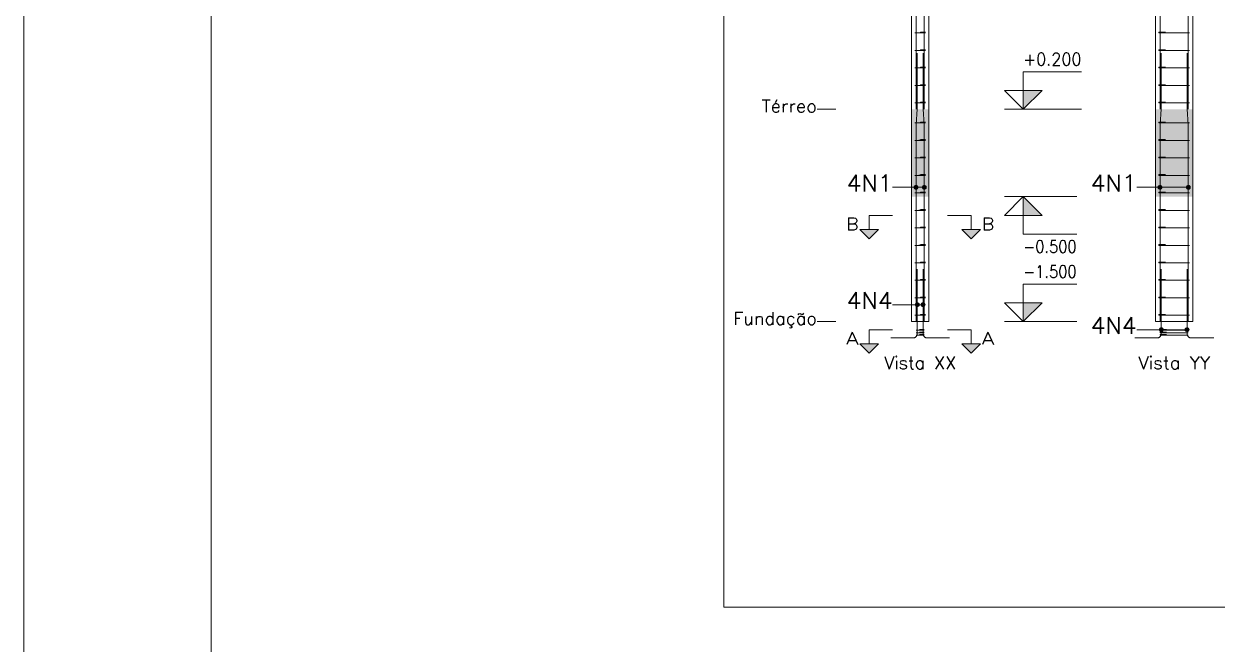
# Model space of a CAD drawing. Header units: millimetres. Extents: x 0 to 84, y 95.3 to 154.7.
# Drawn here: x 0 to 19.1, y 121.19 to 131.12 of the extents above; entities that cross this region are included whole.
import ezdxf
from ezdxf.enums import TextEntityAlignment as Align

# ---------------------------------------------------------------- set-up
doc = ezdxf.new("R2010")
doc.units = ezdxf.units.MM
for name, color, linetype, lineweight in [('ARM_LONGITUDINAL_Ø12_5', 51, 'Continuous', 9), ('ARM_TRANSVERSAL_Ø6_3', 32, 'Continuous', 9), ('CORTE_COTAS_DAS_LAJES', 151, 'Continuous', 0), ('CORTE_COTAS_DAS_PLANTAS', 151, 'Continuous', 0), ('CORTE_LINHAS_DA_TABELA_DE_DETALHE', 7, 'Continuous', 9), ('CORTE_NOMES_DAS_PLANTAS', 106, 'Continuous', 9), ('CORTE_PILAR_DE_CONCRETO', 1, 'Continuous', 9), ('CORTE_PISOS', 8, 'Continuous', 9), ('CORTE_SEGMENTOS_DE_CORTE_DE_SECOES', 12, 'Continuous', 9), ('CORTE_TEXTO_DAS_ELEVACOES_DOS_PILARES', 133, 'Continuous', 9), ('PILCP_ARM_LONG_LINHAS_DAS_ETIQUETAS_DAS_POSICOES_DE_ARMADURA_LONGITUDINAL', 106, 'Continuous', 9), ('PILCP_ARM_LONG_REFERENCIA', 106, 'Continuous', 9), ('QUAD_BORDA', 1, 'Continuous', 20), ('QUAD_LIMITES', 2, 'Continuous', 0)]:
    doc.layers.add(name, color=color, linetype=linetype, lineweight=lineweight)
doc.styles.add('CYPETXT', font='', dxfattribs={"height": 0.2})
doc.styles.get('CYPETXT').set_extended_font_data('romans')

msp = doc.modelspace()

# ---------------------------------------------------------------- hatches: boundary and pattern name
at = {"layer": 'CORTE_COTAS_DAS_LAJES'}
msp.add_hatch(color=256, dxfattribs=at).paths.add_polyline_path([(15.999, 128.352), (16.299, 128.052), (15.999, 128.052)], flags=0)
at = {"layer": 'CORTE_COTAS_DAS_PLANTAS'}
for points in [[(15.999, 129.752), (16.299, 130.052), (15.999, 130.052)], [(15.999, 126.352), (16.299, 126.652), (15.999, 126.652)]]:
    msp.add_hatch(color=256, dxfattribs=at).paths.add_polyline_path(points, flags=0)
at = {"layer": 'CORTE_PISOS', "true_color": 0xdad7d3}
for points in [[(14.208, 128.352), (14.488, 128.352), (14.488, 129.752), (14.208, 129.752)], [(18.115, 128.352), (18.715, 128.352), (18.715, 129.752), (18.115, 129.752)]]:
    msp.add_hatch(color=254, dxfattribs=at).paths.add_polyline_path(points, flags=0)
at = {"layer": 'CORTE_SEGMENTOS_DE_CORTE_DE_SECOES'}
for points in [[(13.383, 127.827), (13.683, 127.827), (13.533, 127.677)], [(13.383, 127.827), (13.683, 127.827), (13.533, 127.677)], [(15.013, 127.827), (15.313, 127.827), (15.163, 127.677)], [(15.013, 127.827), (15.313, 127.827), (15.163, 127.677)], [(13.383, 125.997), (13.683, 125.997), (13.533, 125.847)], [(13.383, 125.997), (13.683, 125.997), (13.533, 125.847)], [(15.013, 125.997), (15.313, 125.997), (15.163, 125.847)], [(15.013, 125.997), (15.313, 125.997), (15.163, 125.847)]]:
    msp.add_hatch(color=256, dxfattribs=at).paths.add_polyline_path(points, flags=0)
at = {"layer": 'PILCP_ARM_LONG_LINHAS_DAS_ETIQUETAS_DAS_POSICOES_DE_ARMADURA_LONGITUDINAL'}
h = msp.add_hatch(color=256, dxfattribs=at)
edge = h.paths.add_edge_path(flags=0)
edge.add_arc((14.283, 128.501), 0.032, 0, 360)
h = msp.add_hatch(color=256, dxfattribs=at)
edge = h.paths.add_edge_path(flags=0)
edge.add_arc((14.413, 128.501), 0.032, 0, 360)
h = msp.add_hatch(color=256, dxfattribs=at)
edge = h.paths.add_edge_path(flags=0)
edge.add_arc((18.19, 128.501), 0.032, 0, 360)
h = msp.add_hatch(color=256, dxfattribs=at)
edge = h.paths.add_edge_path(flags=0)
edge.add_arc((18.64, 128.501), 0.032, 0, 360)
h = msp.add_hatch(color=256, dxfattribs=at)
edge = h.paths.add_edge_path(flags=0)
edge.add_arc((14.301, 126.622), 0.032, 0, 360)
h = msp.add_hatch(color=256, dxfattribs=at)
edge = h.paths.add_edge_path(flags=0)
edge.add_arc((14.395, 126.622), 0.032, 0, 360)
h = msp.add_hatch(color=256, dxfattribs=at)
edge = h.paths.add_edge_path(flags=0)
edge.add_arc((18.208, 126.222), 0.032, 0, 360)
h = msp.add_hatch(color=256, dxfattribs=at)
edge = h.paths.add_edge_path(flags=0)
edge.add_arc((18.622, 126.222), 0.032, 0, 360)

# ---------------------------------------------------------------- linework, layer by layer
at = {"layer": 'ARM_LONGITUDINAL_Ø12_5'}
for points in [[(14.283, 129.752), (14.283, 139.014)], [(14.283, 129.752), (14.283, 139.014)], [(14.413, 129.752), (14.413, 139.014)], [(14.413, 129.752), (14.413, 139.014)], [(18.19, 129.752), (18.19, 139.014)], [(18.19, 129.752), (18.19, 139.014)], [(18.64, 129.752), (18.64, 139.014)], [(18.64, 129.752), (18.64, 139.014)], [(14.283, 126.352), (14.283, 129.502), (14.284, 129.505), (14.301, 129.752), (14.301, 129.755), (14.301, 130.65)], [(14.283, 126.352), (14.283, 129.502), (14.284, 129.505), (14.301, 129.752), (14.301, 129.755), (14.301, 130.65)], [(14.413, 126.352), (14.413, 129.502), (14.413, 129.505), (14.395, 129.752), (14.395, 129.755), (14.395, 130.65)], [(14.413, 126.352), (14.413, 129.502), (14.413, 129.505), (14.395, 129.752), (14.395, 129.755), (14.395, 130.65)], [(18.19, 126.352), (18.19, 129.502), (18.191, 129.505), (18.208, 129.752), (18.208, 129.755), (18.208, 130.65)], [(18.19, 126.352), (18.19, 129.502), (18.191, 129.505), (18.208, 129.752), (18.208, 129.755), (18.208, 130.65)], [(18.64, 126.352), (18.64, 129.502), (18.64, 129.505), (18.622, 129.752), (18.622, 129.755), (18.622, 130.65)], [(18.64, 126.352), (18.64, 129.502), (18.64, 129.505), (18.622, 129.752), (18.622, 129.755), (18.622, 130.65)], [(13.877, 126.092), (14.248, 126.092), (14.253, 126.092), (14.257, 126.093), (14.262, 126.094), (14.266, 126.096), (14.27, 126.099), (14.275, 126.102), (14.278, 126.105), (14.282, 126.109), (14.286, 126.114), (14.289, 126.118), (14.291, 126.124), (14.294, 126.129), (14.296, 126.135), (14.298, 126.141), (14.299, 126.147), (14.3, 126.154), (14.301, 126.16), (14.301, 126.167), (14.301, 127.192)], [(13.877, 126.092), (14.248, 126.092), (14.253, 126.092), (14.257, 126.093), (14.262, 126.094), (14.266, 126.096), (14.27, 126.099), (14.275, 126.102), (14.278, 126.105), (14.282, 126.109), (14.286, 126.114), (14.289, 126.118), (14.291, 126.124), (14.294, 126.129), (14.296, 126.135), (14.298, 126.141), (14.299, 126.147), (14.3, 126.154), (14.301, 126.16), (14.301, 126.167), (14.301, 127.192)], [(14.82, 126.092), (14.448, 126.092), (14.444, 126.092), (14.439, 126.093), (14.435, 126.094), (14.43, 126.096), (14.426, 126.099), (14.422, 126.102), (14.418, 126.105), (14.414, 126.109), (14.411, 126.114), (14.408, 126.118), (14.405, 126.124), (14.402, 126.129), (14.4, 126.135), (14.398, 126.141), (14.397, 126.147), (14.396, 126.154), (14.395, 126.16), (14.395, 126.167), (14.395, 127.192)], [(14.82, 126.092), (14.448, 126.092), (14.444, 126.092), (14.439, 126.093), (14.435, 126.094), (14.43, 126.096), (14.426, 126.099), (14.422, 126.102), (14.418, 126.105), (14.414, 126.109), (14.411, 126.114), (14.408, 126.118), (14.405, 126.124), (14.402, 126.129), (14.4, 126.135), (14.398, 126.141), (14.397, 126.147), (14.396, 126.154), (14.395, 126.16), (14.395, 126.167), (14.395, 127.192)], [(17.784, 126.092), (18.155, 126.092), (18.16, 126.092), (18.164, 126.093), (18.169, 126.094), (18.173, 126.096), (18.177, 126.099), (18.182, 126.102), (18.185, 126.105), (18.189, 126.109), (18.193, 126.114), (18.196, 126.118), (18.198, 126.124), (18.201, 126.129), (18.203, 126.135), (18.205, 126.141), (18.206, 126.147), (18.207, 126.154), (18.208, 126.16), (18.208, 126.167), (18.208, 127.192)], [(17.784, 126.092), (18.155, 126.092), (18.16, 126.092), (18.164, 126.093), (18.169, 126.094), (18.173, 126.096), (18.177, 126.099), (18.182, 126.102), (18.185, 126.105), (18.189, 126.109), (18.193, 126.114), (18.196, 126.118), (18.198, 126.124), (18.201, 126.129), (18.203, 126.135), (18.205, 126.141), (18.206, 126.147), (18.207, 126.154), (18.208, 126.16), (18.208, 126.167), (18.208, 127.192)], [(19.047, 126.092), (18.675, 126.092), (18.671, 126.092), (18.666, 126.093), (18.662, 126.094), (18.657, 126.096), (18.653, 126.099), (18.649, 126.102), (18.645, 126.105), (18.641, 126.109), (18.638, 126.114), (18.635, 126.118), (18.632, 126.124), (18.629, 126.129), (18.627, 126.135), (18.625, 126.141), (18.624, 126.147), (18.623, 126.154), (18.622, 126.16), (18.622, 126.167), (18.622, 127.192)], [(19.047, 126.092), (18.675, 126.092), (18.671, 126.092), (18.666, 126.093), (18.662, 126.094), (18.657, 126.096), (18.653, 126.099), (18.649, 126.102), (18.645, 126.105), (18.641, 126.109), (18.638, 126.114), (18.635, 126.118), (18.632, 126.124), (18.629, 126.129), (18.627, 126.135), (18.625, 126.141), (18.624, 126.147), (18.623, 126.154), (18.622, 126.16), (18.622, 126.167), (18.622, 127.192)]]:
    msp.add_lwpolyline(points, dxfattribs=at)
at = {"layer": 'ARM_TRANSVERSAL_Ø6_3'}
for points in [[(14.329, 130.972), (14.4, 130.972), (14.404, 130.972), (14.408, 130.972), (14.413, 130.972), (14.417, 130.972), (14.421, 130.972), (14.425, 130.972), (14.428, 130.972), (14.43, 130.972), (14.431, 130.972), (14.432, 130.972), (14.43, 130.972), (14.426, 130.972), (14.42, 130.972), (14.413, 130.972), (14.283, 130.972), (14.276, 130.972), (14.27, 130.972), (14.266, 130.972), (14.264, 130.972), (14.266, 130.972), (14.27, 130.972), (14.276, 130.972), (14.283, 130.972), (14.413, 130.984), (14.417, 130.984), (14.42, 130.984), (14.424, 130.984), (14.426, 130.984), (14.429, 130.984), (14.43, 130.984), (14.431, 130.984), (14.432, 130.984), (14.431, 130.984), (14.43, 130.984), (14.429, 130.984), (14.426, 130.984), (14.356, 130.984)], [(18.248, 130.972), (18.177, 130.972), (18.174, 130.972), (18.172, 130.972), (18.171, 130.972), (18.172, 130.972), (18.173, 130.972), (18.176, 130.972), (18.179, 130.972), (18.182, 130.972), (18.186, 130.972), (18.19, 130.972), (18.64, 130.972), (18.647, 130.972), (18.653, 130.972), (18.657, 130.972), (18.659, 130.972), (18.657, 130.972), (18.653, 130.972), (18.647, 130.972), (18.64, 130.972), (18.19, 130.972), (18.183, 130.972), (18.177, 130.972), (18.173, 130.972), (18.171, 130.972), (18.171, 130.984), (18.172, 130.984), (18.173, 130.984), (18.175, 130.984), (18.177, 130.984), (18.18, 130.984), (18.183, 130.984), (18.187, 130.984), (18.19, 130.984), (18.194, 130.984), (18.197, 130.984), (18.201, 130.984), (18.204, 130.984), (18.274, 130.984)], [(14.329, 130.692), (14.4, 130.692), (14.404, 130.692), (14.408, 130.692), (14.413, 130.692), (14.417, 130.692), (14.421, 130.692), (14.425, 130.692), (14.428, 130.692), (14.43, 130.692), (14.431, 130.692), (14.432, 130.692), (14.43, 130.692), (14.426, 130.692), (14.42, 130.692), (14.413, 130.692), (14.283, 130.692), (14.276, 130.692), (14.27, 130.692), (14.266, 130.692), (14.264, 130.692), (14.266, 130.692), (14.27, 130.692), (14.276, 130.692), (14.283, 130.692), (14.413, 130.704), (14.417, 130.704), (14.42, 130.704), (14.424, 130.704), (14.426, 130.704), (14.429, 130.704), (14.43, 130.704), (14.431, 130.704), (14.432, 130.704), (14.431, 130.704), (14.43, 130.704), (14.429, 130.704), (14.426, 130.704), (14.356, 130.704)], [(18.248, 130.692), (18.177, 130.692), (18.174, 130.692), (18.172, 130.692), (18.171, 130.692), (18.172, 130.692), (18.173, 130.692), (18.176, 130.692), (18.179, 130.692), (18.182, 130.692), (18.186, 130.692), (18.19, 130.692), (18.64, 130.692), (18.647, 130.692), (18.653, 130.692), (18.657, 130.692), (18.659, 130.692), (18.657, 130.692), (18.653, 130.692), (18.647, 130.692), (18.64, 130.692), (18.19, 130.692), (18.183, 130.692), (18.177, 130.692), (18.173, 130.692), (18.171, 130.692), (18.171, 130.704), (18.172, 130.704), (18.173, 130.704), (18.175, 130.704), (18.177, 130.704), (18.18, 130.704), (18.183, 130.704), (18.187, 130.704), (18.19, 130.704), (18.194, 130.704), (18.197, 130.704), (18.201, 130.704), (18.204, 130.704), (18.274, 130.704)], [(14.329, 130.412), (14.4, 130.412), (14.404, 130.412), (14.408, 130.412), (14.413, 130.412), (14.417, 130.412), (14.421, 130.412), (14.425, 130.412), (14.428, 130.412), (14.43, 130.412), (14.431, 130.412), (14.432, 130.412), (14.43, 130.412), (14.426, 130.412), (14.42, 130.412), (14.413, 130.412), (14.283, 130.412), (14.276, 130.412), (14.27, 130.412), (14.266, 130.412), (14.264, 130.412), (14.266, 130.412), (14.27, 130.412), (14.276, 130.412), (14.283, 130.412), (14.413, 130.424), (14.417, 130.424), (14.42, 130.424), (14.424, 130.424), (14.426, 130.424), (14.429, 130.424), (14.43, 130.424), (14.431, 130.424), (14.432, 130.424), (14.431, 130.424), (14.43, 130.424), (14.429, 130.424), (14.426, 130.424), (14.356, 130.424)], [(18.248, 130.412), (18.177, 130.412), (18.174, 130.412), (18.172, 130.412), (18.171, 130.412), (18.172, 130.412), (18.173, 130.412), (18.176, 130.412), (18.179, 130.412), (18.182, 130.412), (18.186, 130.412), (18.19, 130.412), (18.64, 130.412), (18.647, 130.412), (18.653, 130.412), (18.657, 130.412), (18.659, 130.412), (18.657, 130.412), (18.653, 130.412), (18.647, 130.412), (18.64, 130.412), (18.19, 130.412), (18.183, 130.412), (18.177, 130.412), (18.173, 130.412), (18.171, 130.412), (18.171, 130.424), (18.172, 130.424), (18.173, 130.424), (18.175, 130.424), (18.177, 130.424), (18.18, 130.424), (18.183, 130.424), (18.187, 130.424), (18.19, 130.424), (18.194, 130.424), (18.197, 130.424), (18.201, 130.424), (18.204, 130.424), (18.274, 130.424)], [(14.329, 130.132), (14.4, 130.132), (14.404, 130.132), (14.408, 130.132), (14.413, 130.132), (14.417, 130.132), (14.421, 130.132), (14.425, 130.132), (14.428, 130.132), (14.43, 130.132), (14.431, 130.132), (14.432, 130.132), (14.43, 130.132), (14.426, 130.132), (14.42, 130.132), (14.413, 130.132), (14.283, 130.132), (14.276, 130.132), (14.27, 130.132), (14.266, 130.132), (14.264, 130.132), (14.266, 130.132), (14.27, 130.132), (14.276, 130.132), (14.283, 130.132), (14.413, 130.144), (14.417, 130.144), (14.42, 130.144), (14.424, 130.144), (14.426, 130.144), (14.429, 130.144), (14.43, 130.144), (14.431, 130.144), (14.432, 130.144), (14.431, 130.144), (14.43, 130.144), (14.429, 130.144), (14.426, 130.144), (14.356, 130.144)], [(18.248, 130.132), (18.177, 130.132), (18.174, 130.132), (18.172, 130.132), (18.171, 130.132), (18.172, 130.132), (18.173, 130.132), (18.176, 130.132), (18.179, 130.132), (18.182, 130.132), (18.186, 130.132), (18.19, 130.132), (18.64, 130.132), (18.647, 130.132), (18.653, 130.132), (18.657, 130.132), (18.659, 130.132), (18.657, 130.132), (18.653, 130.132), (18.647, 130.132), (18.64, 130.132), (18.19, 130.132), (18.183, 130.132), (18.177, 130.132), (18.173, 130.132), (18.171, 130.132), (18.171, 130.144), (18.172, 130.144), (18.173, 130.144), (18.175, 130.144), (18.177, 130.144), (18.18, 130.144), (18.183, 130.144), (18.187, 130.144), (18.19, 130.144), (18.194, 130.144), (18.197, 130.144), (18.201, 130.144), (18.204, 130.144), (18.274, 130.144)], [(14.329, 129.852), (14.4, 129.852), (14.404, 129.852), (14.408, 129.852), (14.413, 129.852), (14.417, 129.852), (14.421, 129.852), (14.425, 129.852), (14.428, 129.852), (14.43, 129.852), (14.431, 129.852), (14.432, 129.852), (14.43, 129.852), (14.426, 129.852), (14.42, 129.852), (14.413, 129.852), (14.283, 129.852), (14.276, 129.852), (14.27, 129.852), (14.266, 129.852), (14.264, 129.852), (14.266, 129.852), (14.27, 129.852), (14.276, 129.852), (14.283, 129.852), (14.413, 129.864), (14.417, 129.864), (14.42, 129.864), (14.424, 129.864), (14.426, 129.864), (14.429, 129.864), (14.43, 129.864), (14.431, 129.864), (14.432, 129.864), (14.431, 129.864), (14.43, 129.864), (14.429, 129.864), (14.426, 129.864), (14.356, 129.864)], [(18.248, 129.852), (18.177, 129.852), (18.174, 129.852), (18.172, 129.852), (18.171, 129.852), (18.172, 129.852), (18.173, 129.852), (18.176, 129.852), (18.179, 129.852), (18.182, 129.852), (18.186, 129.852), (18.19, 129.852), (18.64, 129.852), (18.647, 129.852), (18.653, 129.852), (18.657, 129.852), (18.659, 129.852), (18.657, 129.852), (18.653, 129.852), (18.647, 129.852), (18.64, 129.852), (18.19, 129.852), (18.183, 129.852), (18.177, 129.852), (18.173, 129.852), (18.171, 129.852), (18.171, 129.864), (18.172, 129.864), (18.173, 129.864), (18.175, 129.864), (18.177, 129.864), (18.18, 129.864), (18.183, 129.864), (18.187, 129.864), (18.19, 129.864), (18.194, 129.864), (18.197, 129.864), (18.201, 129.864), (18.204, 129.864), (18.274, 129.864)], [(14.329, 129.532), (14.4, 129.532), (14.404, 129.532), (14.408, 129.532), (14.413, 129.532), (14.417, 129.532), (14.421, 129.532), (14.425, 129.532), (14.428, 129.532), (14.43, 129.532), (14.431, 129.532), (14.432, 129.532), (14.43, 129.532), (14.426, 129.532), (14.42, 129.532), (14.413, 129.532), (14.283, 129.532), (14.276, 129.532), (14.27, 129.532), (14.266, 129.532), (14.264, 129.532), (14.266, 129.532), (14.27, 129.532), (14.276, 129.532), (14.283, 129.532), (14.413, 129.544), (14.417, 129.544), (14.42, 129.544), (14.424, 129.544), (14.426, 129.544), (14.429, 129.544), (14.43, 129.544), (14.431, 129.544), (14.432, 129.544), (14.431, 129.544), (14.43, 129.544), (14.429, 129.544), (14.426, 129.544), (14.356, 129.544)], [(18.248, 129.532), (18.177, 129.532), (18.174, 129.532), (18.172, 129.532), (18.171, 129.532), (18.172, 129.532), (18.173, 129.532), (18.176, 129.532), (18.179, 129.532), (18.182, 129.532), (18.186, 129.532), (18.19, 129.532), (18.64, 129.532), (18.647, 129.532), (18.653, 129.532), (18.657, 129.532), (18.659, 129.532), (18.657, 129.532), (18.653, 129.532), (18.647, 129.532), (18.64, 129.532), (18.19, 129.532), (18.183, 129.532), (18.177, 129.532), (18.173, 129.532), (18.171, 129.532), (18.171, 129.544), (18.172, 129.544), (18.173, 129.544), (18.175, 129.544), (18.177, 129.544), (18.18, 129.544), (18.183, 129.544), (18.187, 129.544), (18.19, 129.544), (18.194, 129.544), (18.197, 129.544), (18.201, 129.544), (18.204, 129.544), (18.274, 129.544)], [(14.329, 129.252), (14.4, 129.252), (14.404, 129.252), (14.408, 129.252), (14.413, 129.252), (14.417, 129.252), (14.421, 129.252), (14.425, 129.252), (14.428, 129.252), (14.43, 129.252), (14.431, 129.252), (14.432, 129.252), (14.43, 129.252), (14.426, 129.252), (14.42, 129.252), (14.413, 129.252), (14.283, 129.252), (14.276, 129.252), (14.27, 129.252), (14.266, 129.252), (14.264, 129.252), (14.266, 129.252), (14.27, 129.252), (14.276, 129.252), (14.283, 129.252), (14.413, 129.264), (14.417, 129.264), (14.42, 129.264), (14.424, 129.264), (14.426, 129.264), (14.429, 129.264), (14.43, 129.264), (14.431, 129.264), (14.432, 129.264), (14.431, 129.264), (14.43, 129.264), (14.429, 129.264), (14.426, 129.264), (14.356, 129.264)], [(18.248, 129.252), (18.177, 129.252), (18.174, 129.252), (18.172, 129.252), (18.171, 129.252), (18.172, 129.252), (18.173, 129.252), (18.176, 129.252), (18.179, 129.252), (18.182, 129.252), (18.186, 129.252), (18.19, 129.252), (18.64, 129.252), (18.647, 129.252), (18.653, 129.252), (18.657, 129.252), (18.659, 129.252), (18.657, 129.252), (18.653, 129.252), (18.647, 129.252), (18.64, 129.252), (18.19, 129.252), (18.183, 129.252), (18.177, 129.252), (18.173, 129.252), (18.171, 129.252), (18.171, 129.264), (18.172, 129.264), (18.173, 129.264), (18.175, 129.264), (18.177, 129.264), (18.18, 129.264), (18.183, 129.264), (18.187, 129.264), (18.19, 129.264), (18.194, 129.264), (18.197, 129.264), (18.201, 129.264), (18.204, 129.264), (18.274, 129.264)], [(14.329, 128.972), (14.4, 128.972), (14.404, 128.972), (14.408, 128.972), (14.413, 128.972), (14.417, 128.972), (14.421, 128.972), (14.425, 128.972), (14.428, 128.972), (14.43, 128.972), (14.431, 128.972), (14.432, 128.972), (14.43, 128.972), (14.426, 128.972), (14.42, 128.972), (14.413, 128.972), (14.283, 128.972), (14.276, 128.972), (14.27, 128.972), (14.266, 128.972), (14.264, 128.972), (14.266, 128.972), (14.27, 128.972), (14.276, 128.972), (14.283, 128.972), (14.413, 128.984), (14.417, 128.984), (14.42, 128.984), (14.424, 128.984), (14.426, 128.984), (14.429, 128.984), (14.43, 128.984), (14.431, 128.984), (14.432, 128.984), (14.431, 128.984), (14.43, 128.984), (14.429, 128.984), (14.426, 128.984), (14.356, 128.984)], [(18.248, 128.972), (18.177, 128.972), (18.174, 128.972), (18.172, 128.972), (18.171, 128.972), (18.172, 128.972), (18.173, 128.972), (18.176, 128.972), (18.179, 128.972), (18.182, 128.972), (18.186, 128.972), (18.19, 128.972), (18.64, 128.972), (18.647, 128.972), (18.653, 128.972), (18.657, 128.972), (18.659, 128.972), (18.657, 128.972), (18.653, 128.972), (18.647, 128.972), (18.64, 128.972), (18.19, 128.972), (18.183, 128.972), (18.177, 128.972), (18.173, 128.972), (18.171, 128.972), (18.171, 128.984), (18.172, 128.984), (18.173, 128.984), (18.175, 128.984), (18.177, 128.984), (18.18, 128.984), (18.183, 128.984), (18.187, 128.984), (18.19, 128.984), (18.194, 128.984), (18.197, 128.984), (18.201, 128.984), (18.204, 128.984), (18.274, 128.984)], [(14.329, 128.692), (14.4, 128.692), (14.404, 128.692), (14.408, 128.692), (14.413, 128.692), (14.417, 128.692), (14.421, 128.692), (14.425, 128.692), (14.428, 128.692), (14.43, 128.692), (14.431, 128.692), (14.432, 128.692), (14.43, 128.692), (14.426, 128.692), (14.42, 128.692), (14.413, 128.692), (14.283, 128.692), (14.276, 128.692), (14.27, 128.692), (14.266, 128.692), (14.264, 128.692), (14.266, 128.692), (14.27, 128.692), (14.276, 128.692), (14.283, 128.692), (14.413, 128.704), (14.417, 128.704), (14.42, 128.704), (14.424, 128.704), (14.426, 128.704), (14.429, 128.704), (14.43, 128.704), (14.431, 128.704), (14.432, 128.704), (14.431, 128.704), (14.43, 128.704), (14.429, 128.704), (14.426, 128.704), (14.356, 128.704)], [(18.248, 128.692), (18.177, 128.692), (18.174, 128.692), (18.172, 128.692), (18.171, 128.692), (18.172, 128.692), (18.173, 128.692), (18.176, 128.692), (18.179, 128.692), (18.182, 128.692), (18.186, 128.692), (18.19, 128.692), (18.64, 128.692), (18.647, 128.692), (18.653, 128.692), (18.657, 128.692), (18.659, 128.692), (18.657, 128.692), (18.653, 128.692), (18.647, 128.692), (18.64, 128.692), (18.19, 128.692), (18.183, 128.692), (18.177, 128.692), (18.173, 128.692), (18.171, 128.692), (18.171, 128.704), (18.172, 128.704), (18.173, 128.704), (18.175, 128.704), (18.177, 128.704), (18.18, 128.704), (18.183, 128.704), (18.187, 128.704), (18.19, 128.704), (18.194, 128.704), (18.197, 128.704), (18.201, 128.704), (18.204, 128.704), (18.274, 128.704)], [(14.329, 128.412), (14.4, 128.412), (14.404, 128.412), (14.408, 128.412), (14.413, 128.412), (14.417, 128.412), (14.421, 128.412), (14.425, 128.412), (14.428, 128.412), (14.43, 128.412), (14.431, 128.412), (14.432, 128.412), (14.43, 128.412), (14.426, 128.412), (14.42, 128.412), (14.413, 128.412), (14.283, 128.412), (14.276, 128.412), (14.27, 128.412), (14.266, 128.412), (14.264, 128.412), (14.266, 128.412), (14.27, 128.412), (14.276, 128.412), (14.283, 128.412), (14.413, 128.424), (14.417, 128.424), (14.42, 128.424), (14.424, 128.424), (14.426, 128.424), (14.429, 128.424), (14.43, 128.424), (14.431, 128.424), (14.432, 128.424), (14.431, 128.424), (14.43, 128.424), (14.429, 128.424), (14.426, 128.424), (14.356, 128.424)], [(18.248, 128.412), (18.177, 128.412), (18.174, 128.412), (18.172, 128.412), (18.171, 128.412), (18.172, 128.412), (18.173, 128.412), (18.176, 128.412), (18.179, 128.412), (18.182, 128.412), (18.186, 128.412), (18.19, 128.412), (18.64, 128.412), (18.647, 128.412), (18.653, 128.412), (18.657, 128.412), (18.659, 128.412), (18.657, 128.412), (18.653, 128.412), (18.647, 128.412), (18.64, 128.412), (18.19, 128.412), (18.183, 128.412), (18.177, 128.412), (18.173, 128.412), (18.171, 128.412), (18.171, 128.424), (18.172, 128.424), (18.173, 128.424), (18.175, 128.424), (18.177, 128.424), (18.18, 128.424), (18.183, 128.424), (18.187, 128.424), (18.19, 128.424), (18.194, 128.424), (18.197, 128.424), (18.201, 128.424), (18.204, 128.424), (18.274, 128.424)], [(14.329, 128.132), (14.4, 128.132), (14.404, 128.132), (14.408, 128.132), (14.413, 128.132), (14.417, 128.132), (14.421, 128.132), (14.425, 128.132), (14.428, 128.132), (14.43, 128.132), (14.431, 128.132), (14.432, 128.132), (14.43, 128.132), (14.426, 128.132), (14.42, 128.132), (14.413, 128.132), (14.283, 128.132), (14.276, 128.132), (14.27, 128.132), (14.266, 128.132), (14.264, 128.132), (14.266, 128.132), (14.27, 128.132), (14.276, 128.132), (14.283, 128.132), (14.413, 128.144), (14.417, 128.144), (14.42, 128.144), (14.424, 128.144), (14.426, 128.144), (14.429, 128.144), (14.43, 128.144), (14.431, 128.144), (14.432, 128.144), (14.431, 128.144), (14.43, 128.144), (14.429, 128.144), (14.426, 128.144), (14.356, 128.144)], [(18.248, 128.132), (18.177, 128.132), (18.174, 128.132), (18.172, 128.132), (18.171, 128.132), (18.172, 128.132), (18.173, 128.132), (18.176, 128.132), (18.179, 128.132), (18.182, 128.132), (18.186, 128.132), (18.19, 128.132), (18.64, 128.132), (18.647, 128.132), (18.653, 128.132), (18.657, 128.132), (18.659, 128.132), (18.657, 128.132), (18.653, 128.132), (18.647, 128.132), (18.64, 128.132), (18.19, 128.132), (18.183, 128.132), (18.177, 128.132), (18.173, 128.132), (18.171, 128.132), (18.171, 128.144), (18.172, 128.144), (18.173, 128.144), (18.175, 128.144), (18.177, 128.144), (18.18, 128.144), (18.183, 128.144), (18.187, 128.144), (18.19, 128.144), (18.194, 128.144), (18.197, 128.144), (18.201, 128.144), (18.204, 128.144), (18.274, 128.144)], [(14.329, 127.852), (14.4, 127.852), (14.404, 127.852), (14.408, 127.852), (14.413, 127.852), (14.417, 127.852), (14.421, 127.852), (14.425, 127.852), (14.428, 127.852), (14.43, 127.852), (14.431, 127.852), (14.432, 127.852), (14.43, 127.852), (14.426, 127.852), (14.42, 127.852), (14.413, 127.852), (14.283, 127.852), (14.276, 127.852), (14.27, 127.852), (14.266, 127.852), (14.264, 127.852), (14.266, 127.852), (14.27, 127.852), (14.276, 127.852), (14.283, 127.852), (14.413, 127.864), (14.417, 127.864), (14.42, 127.864), (14.424, 127.864), (14.426, 127.864), (14.429, 127.864), (14.43, 127.864), (14.431, 127.864), (14.432, 127.864), (14.431, 127.864), (14.43, 127.864), (14.429, 127.864), (14.426, 127.864), (14.356, 127.864)], [(18.248, 127.852), (18.177, 127.852), (18.174, 127.852), (18.172, 127.852), (18.171, 127.852), (18.172, 127.852), (18.173, 127.852), (18.176, 127.852), (18.179, 127.852), (18.182, 127.852), (18.186, 127.852), (18.19, 127.852), (18.64, 127.852), (18.647, 127.852), (18.653, 127.852), (18.657, 127.852), (18.659, 127.852), (18.657, 127.852), (18.653, 127.852), (18.647, 127.852), (18.64, 127.852), (18.19, 127.852), (18.183, 127.852), (18.177, 127.852), (18.173, 127.852), (18.171, 127.852), (18.171, 127.864), (18.172, 127.864), (18.173, 127.864), (18.175, 127.864), (18.177, 127.864), (18.18, 127.864), (18.183, 127.864), (18.187, 127.864), (18.19, 127.864), (18.194, 127.864), (18.197, 127.864), (18.201, 127.864), (18.204, 127.864), (18.274, 127.864)], [(14.329, 127.572), (14.4, 127.572), (14.404, 127.572), (14.408, 127.572), (14.413, 127.572), (14.417, 127.572), (14.421, 127.572), (14.425, 127.572), (14.428, 127.572), (14.43, 127.572), (14.431, 127.572), (14.432, 127.572), (14.43, 127.572), (14.426, 127.572), (14.42, 127.572), (14.413, 127.572), (14.283, 127.572), (14.276, 127.572), (14.27, 127.572), (14.266, 127.572), (14.264, 127.572), (14.266, 127.572), (14.27, 127.572), (14.276, 127.572), (14.283, 127.572), (14.413, 127.584), (14.417, 127.584), (14.42, 127.584), (14.424, 127.584), (14.426, 127.584), (14.429, 127.584), (14.43, 127.584), (14.431, 127.584), (14.432, 127.584), (14.431, 127.584), (14.43, 127.584), (14.429, 127.584), (14.426, 127.584), (14.356, 127.584)], [(18.248, 127.572), (18.177, 127.572), (18.174, 127.572), (18.172, 127.572), (18.171, 127.572), (18.172, 127.572), (18.173, 127.572), (18.176, 127.572), (18.179, 127.572), (18.182, 127.572), (18.186, 127.572), (18.19, 127.572), (18.64, 127.572), (18.647, 127.572), (18.653, 127.572), (18.657, 127.572), (18.659, 127.572), (18.657, 127.572), (18.653, 127.572), (18.647, 127.572), (18.64, 127.572), (18.19, 127.572), (18.183, 127.572), (18.177, 127.572), (18.173, 127.572), (18.171, 127.572), (18.171, 127.584), (18.172, 127.584), (18.173, 127.584), (18.175, 127.584), (18.177, 127.584), (18.18, 127.584), (18.183, 127.584), (18.187, 127.584), (18.19, 127.584), (18.194, 127.584), (18.197, 127.584), (18.201, 127.584), (18.204, 127.584), (18.274, 127.584)], [(14.329, 127.292), (14.4, 127.292), (14.404, 127.292), (14.408, 127.292), (14.413, 127.292), (14.417, 127.292), (14.421, 127.292), (14.425, 127.292), (14.428, 127.292), (14.43, 127.292), (14.431, 127.292), (14.432, 127.292), (14.43, 127.292), (14.426, 127.292), (14.42, 127.292), (14.413, 127.292), (14.283, 127.292), (14.276, 127.292), (14.27, 127.292), (14.266, 127.292), (14.264, 127.292), (14.266, 127.292), (14.27, 127.292), (14.276, 127.292), (14.283, 127.292), (14.413, 127.304), (14.417, 127.304), (14.42, 127.304), (14.424, 127.304), (14.426, 127.304), (14.429, 127.304), (14.43, 127.304), (14.431, 127.304), (14.432, 127.304), (14.431, 127.304), (14.43, 127.304), (14.429, 127.304), (14.426, 127.304), (14.356, 127.304)], [(18.248, 127.292), (18.177, 127.292), (18.174, 127.292), (18.172, 127.292), (18.171, 127.292), (18.172, 127.292), (18.173, 127.292), (18.176, 127.292), (18.179, 127.292), (18.182, 127.292), (18.186, 127.292), (18.19, 127.292), (18.64, 127.292), (18.647, 127.292), (18.653, 127.292), (18.657, 127.292), (18.659, 127.292), (18.657, 127.292), (18.653, 127.292), (18.647, 127.292), (18.64, 127.292), (18.19, 127.292), (18.183, 127.292), (18.177, 127.292), (18.173, 127.292), (18.171, 127.292), (18.171, 127.304), (18.172, 127.304), (18.173, 127.304), (18.175, 127.304), (18.177, 127.304), (18.18, 127.304), (18.183, 127.304), (18.187, 127.304), (18.19, 127.304), (18.194, 127.304), (18.197, 127.304), (18.201, 127.304), (18.204, 127.304), (18.274, 127.304)], [(14.329, 127.012), (14.4, 127.012), (14.404, 127.012), (14.408, 127.012), (14.413, 127.012), (14.417, 127.012), (14.421, 127.012), (14.425, 127.012), (14.428, 127.012), (14.43, 127.012), (14.431, 127.012), (14.432, 127.012), (14.43, 127.012), (14.426, 127.012), (14.42, 127.012), (14.413, 127.012), (14.283, 127.012), (14.276, 127.012), (14.27, 127.012), (14.266, 127.012), (14.264, 127.012), (14.266, 127.012), (14.27, 127.012), (14.276, 127.012), (14.283, 127.012), (14.413, 127.024), (14.417, 127.024), (14.42, 127.024), (14.424, 127.024), (14.426, 127.024), (14.429, 127.024), (14.43, 127.024), (14.431, 127.024), (14.432, 127.024), (14.431, 127.024), (14.43, 127.024), (14.429, 127.024), (14.426, 127.024), (14.356, 127.024)], [(18.248, 127.012), (18.177, 127.012), (18.174, 127.012), (18.172, 127.012), (18.171, 127.012), (18.172, 127.012), (18.173, 127.012), (18.176, 127.012), (18.179, 127.012), (18.182, 127.012), (18.186, 127.012), (18.19, 127.012), (18.64, 127.012), (18.647, 127.012), (18.653, 127.012), (18.657, 127.012), (18.659, 127.012), (18.657, 127.012), (18.653, 127.012), (18.647, 127.012), (18.64, 127.012), (18.19, 127.012), (18.183, 127.012), (18.177, 127.012), (18.173, 127.012), (18.171, 127.012), (18.171, 127.024), (18.172, 127.024), (18.173, 127.024), (18.175, 127.024), (18.177, 127.024), (18.18, 127.024), (18.183, 127.024), (18.187, 127.024), (18.19, 127.024), (18.194, 127.024), (18.197, 127.024), (18.201, 127.024), (18.204, 127.024), (18.274, 127.024)], [(14.329, 126.732), (14.4, 126.732), (14.404, 126.732), (14.408, 126.732), (14.413, 126.732), (14.417, 126.732), (14.421, 126.732), (14.425, 126.732), (14.428, 126.732), (14.43, 126.732), (14.431, 126.732), (14.432, 126.732), (14.43, 126.732), (14.426, 126.732), (14.42, 126.732), (14.413, 126.732), (14.283, 126.732), (14.276, 126.732), (14.27, 126.732), (14.266, 126.732), (14.264, 126.732), (14.266, 126.732), (14.27, 126.732), (14.276, 126.732), (14.283, 126.732), (14.413, 126.744), (14.417, 126.744), (14.42, 126.744), (14.424, 126.744), (14.426, 126.744), (14.429, 126.744), (14.43, 126.744), (14.431, 126.744), (14.432, 126.744), (14.431, 126.744), (14.43, 126.744), (14.429, 126.744), (14.426, 126.744), (14.356, 126.744)], [(18.248, 126.732), (18.177, 126.732), (18.174, 126.732), (18.172, 126.732), (18.171, 126.732), (18.172, 126.732), (18.173, 126.732), (18.176, 126.732), (18.179, 126.732), (18.182, 126.732), (18.186, 126.732), (18.19, 126.732), (18.64, 126.732), (18.647, 126.732), (18.653, 126.732), (18.657, 126.732), (18.659, 126.732), (18.657, 126.732), (18.653, 126.732), (18.647, 126.732), (18.64, 126.732), (18.19, 126.732), (18.183, 126.732), (18.177, 126.732), (18.173, 126.732), (18.171, 126.732), (18.171, 126.744), (18.172, 126.744), (18.173, 126.744), (18.175, 126.744), (18.177, 126.744), (18.18, 126.744), (18.183, 126.744), (18.187, 126.744), (18.19, 126.744), (18.194, 126.744), (18.197, 126.744), (18.201, 126.744), (18.204, 126.744), (18.274, 126.744)], [(14.329, 126.452), (14.4, 126.452), (14.404, 126.452), (14.408, 126.452), (14.413, 126.452), (14.417, 126.452), (14.421, 126.452), (14.425, 126.452), (14.428, 126.452), (14.43, 126.452), (14.431, 126.452), (14.432, 126.452), (14.43, 126.452), (14.426, 126.452), (14.42, 126.452), (14.413, 126.452), (14.283, 126.452), (14.276, 126.452), (14.27, 126.452), (14.266, 126.452), (14.264, 126.452), (14.266, 126.452), (14.27, 126.452), (14.276, 126.452), (14.283, 126.452), (14.413, 126.464), (14.417, 126.464), (14.42, 126.464), (14.424, 126.464), (14.426, 126.464), (14.429, 126.464), (14.43, 126.464), (14.431, 126.464), (14.432, 126.464), (14.431, 126.464), (14.43, 126.464), (14.429, 126.464), (14.426, 126.464), (14.356, 126.464)], [(18.248, 126.452), (18.177, 126.452), (18.174, 126.452), (18.172, 126.452), (18.171, 126.452), (18.172, 126.452), (18.173, 126.452), (18.176, 126.452), (18.179, 126.452), (18.182, 126.452), (18.186, 126.452), (18.19, 126.452), (18.64, 126.452), (18.647, 126.452), (18.653, 126.452), (18.657, 126.452), (18.659, 126.452), (18.657, 126.452), (18.653, 126.452), (18.647, 126.452), (18.64, 126.452), (18.19, 126.452), (18.183, 126.452), (18.177, 126.452), (18.173, 126.452), (18.171, 126.452), (18.171, 126.464), (18.172, 126.464), (18.173, 126.464), (18.175, 126.464), (18.177, 126.464), (18.18, 126.464), (18.183, 126.464), (18.187, 126.464), (18.19, 126.464), (18.194, 126.464), (18.197, 126.464), (18.201, 126.464), (18.204, 126.464), (18.274, 126.464)], [(14.311, 126.212), (14.382, 126.212), (14.386, 126.212), (14.39, 126.212), (14.395, 126.212), (14.399, 126.212), (14.403, 126.212), (14.407, 126.212), (14.41, 126.212), (14.412, 126.212), (14.414, 126.212), (14.414, 126.212), (14.413, 126.212), (14.409, 126.212), (14.402, 126.212), (14.395, 126.212), (14.301, 126.212), (14.294, 126.212), (14.288, 126.212), (14.284, 126.212), (14.282, 126.212), (14.284, 126.212), (14.288, 126.212), (14.294, 126.212), (14.301, 126.212), (14.395, 126.224), (14.399, 126.224), (14.402, 126.224), (14.406, 126.224), (14.409, 126.224), (14.411, 126.224), (14.413, 126.224), (14.414, 126.224), (14.414, 126.224), (14.414, 126.224), (14.413, 126.224), (14.411, 126.224), (14.409, 126.224), (14.338, 126.224)], [(14.311, 126.172), (14.382, 126.172), (14.386, 126.172), (14.39, 126.172), (14.395, 126.172), (14.399, 126.172), (14.403, 126.172), (14.407, 126.172), (14.41, 126.172), (14.412, 126.172), (14.414, 126.172), (14.414, 126.172), (14.413, 126.172), (14.409, 126.172), (14.402, 126.172), (14.395, 126.172), (14.301, 126.172), (14.294, 126.172), (14.288, 126.172), (14.284, 126.172), (14.282, 126.172), (14.284, 126.172), (14.288, 126.172), (14.294, 126.172), (14.301, 126.172), (14.395, 126.184), (14.399, 126.184), (14.402, 126.184), (14.406, 126.184), (14.409, 126.184), (14.411, 126.184), (14.413, 126.184), (14.414, 126.184), (14.414, 126.184), (14.414, 126.184), (14.413, 126.184), (14.411, 126.184), (14.409, 126.184), (14.338, 126.184)], [(14.311, 126.132), (14.382, 126.132), (14.386, 126.132), (14.39, 126.132), (14.395, 126.132), (14.399, 126.132), (14.403, 126.132), (14.407, 126.132), (14.41, 126.132), (14.412, 126.132), (14.414, 126.132), (14.414, 126.132), (14.413, 126.132), (14.409, 126.132), (14.402, 126.132), (14.395, 126.132), (14.301, 126.132), (14.294, 126.132), (14.288, 126.132), (14.284, 126.132), (14.282, 126.132), (14.284, 126.132), (14.288, 126.132), (14.294, 126.132), (14.301, 126.132), (14.395, 126.144), (14.399, 126.144), (14.402, 126.144), (14.406, 126.144), (14.409, 126.144), (14.411, 126.144), (14.413, 126.144), (14.414, 126.144), (14.414, 126.144), (14.414, 126.144), (14.413, 126.144), (14.411, 126.144), (14.409, 126.144), (14.338, 126.144)], [(18.265, 126.212), (18.195, 126.212), (18.192, 126.212), (18.19, 126.212), (18.189, 126.212), (18.19, 126.212), (18.191, 126.212), (18.193, 126.212), (18.196, 126.212), (18.2, 126.212), (18.204, 126.212), (18.208, 126.212), (18.622, 126.212), (18.629, 126.212), (18.636, 126.212), (18.64, 126.212), (18.641, 126.212), (18.64, 126.212), (18.636, 126.212), (18.629, 126.212), (18.622, 126.212), (18.208, 126.212), (18.201, 126.212), (18.195, 126.212), (18.191, 126.212), (18.189, 126.212), (18.189, 126.224), (18.19, 126.224), (18.191, 126.224), (18.192, 126.224), (18.195, 126.224), (18.198, 126.224), (18.201, 126.224), (18.204, 126.224), (18.208, 126.224), (18.212, 126.224), (18.215, 126.224), (18.218, 126.224), (18.221, 126.224), (18.292, 126.224)], [(18.265, 126.172), (18.195, 126.172), (18.192, 126.172), (18.19, 126.172), (18.189, 126.172), (18.19, 126.172), (18.191, 126.172), (18.193, 126.172), (18.196, 126.172), (18.2, 126.172), (18.204, 126.172), (18.208, 126.172), (18.622, 126.172), (18.629, 126.172), (18.636, 126.172), (18.64, 126.172), (18.641, 126.172), (18.64, 126.172), (18.636, 126.172), (18.629, 126.172), (18.622, 126.172), (18.208, 126.172), (18.201, 126.172), (18.195, 126.172), (18.191, 126.172), (18.189, 126.172), (18.189, 126.184), (18.19, 126.184), (18.191, 126.184), (18.192, 126.184), (18.195, 126.184), (18.198, 126.184), (18.201, 126.184), (18.204, 126.184), (18.208, 126.184), (18.212, 126.184), (18.215, 126.184), (18.218, 126.184), (18.221, 126.184), (18.292, 126.184)], [(18.265, 126.132), (18.195, 126.132), (18.192, 126.132), (18.19, 126.132), (18.189, 126.132), (18.19, 126.132), (18.191, 126.132), (18.193, 126.132), (18.196, 126.132), (18.2, 126.132), (18.204, 126.132), (18.208, 126.132), (18.622, 126.132), (18.629, 126.132), (18.636, 126.132), (18.64, 126.132), (18.641, 126.132), (18.64, 126.132), (18.636, 126.132), (18.629, 126.132), (18.622, 126.132), (18.208, 126.132), (18.201, 126.132), (18.195, 126.132), (18.191, 126.132), (18.189, 126.132), (18.189, 126.144), (18.19, 126.144), (18.191, 126.144), (18.192, 126.144), (18.195, 126.144), (18.198, 126.144), (18.201, 126.144), (18.204, 126.144), (18.208, 126.144), (18.212, 126.144), (18.215, 126.144), (18.218, 126.144), (18.221, 126.144), (18.292, 126.144)]]:
    msp.add_lwpolyline(points, dxfattribs=at)
at = {"layer": 'CORTE_COTAS_DAS_LAJES'}
msp.add_line((15.699, 128.352), (16.854, 128.352), dxfattribs=at)
for points in [[(15.999, 128.352), (15.699, 128.052), (15.999, 128.052), (15.999, 128.352)], [(15.999, 128.352), (16.299, 128.052), (15.999, 128.052)]]:
    msp.add_lwpolyline(points, close=True, dxfattribs=at)
msp.add_lwpolyline([(15.999, 128.052), (15.999, 127.752), (16.854, 127.752)], dxfattribs=at)
at = {"layer": 'CORTE_COTAS_DAS_PLANTAS'}
for p, q in [((15.699, 129.752), (16.929, 129.752)), ((15.699, 126.352), (16.854, 126.352))]:
    msp.add_line(p, q, dxfattribs=at)
for points in [[(15.999, 130.052), (15.999, 130.352), (16.929, 130.352)], [(15.999, 126.652), (15.999, 126.952), (16.854, 126.952)]]:
    msp.add_lwpolyline(points, dxfattribs=at)
for points in [[(15.999, 129.752), (15.699, 130.052), (15.999, 130.052), (15.999, 129.752)], [(15.999, 129.752), (16.299, 130.052), (15.999, 130.052)], [(15.999, 126.352), (15.699, 126.652), (15.999, 126.652), (15.999, 126.352)], [(15.999, 126.352), (16.299, 126.652), (15.999, 126.652)]]:
    msp.add_lwpolyline(points, close=True, dxfattribs=at)
at = {"layer": 'CORTE_LINHAS_DA_TABELA_DE_DETALHE'}
for p, q in [((11.206, 140.882), (11.206, 121.782)), ((11.206, 121.782), (31.016, 121.782))]:
    msp.add_line(p, q, dxfattribs=at)
at = {"layer": 'CORTE_NOMES_DAS_PLANTAS'}
for p, q in [((12.997, 129.752), (12.697, 129.752)), ((12.997, 126.352), (12.697, 126.352))]:
    msp.add_line(p, q, dxfattribs=at)
at = {"layer": 'CORTE_PILAR_DE_CONCRETO'}
for p, q in [((14.208, 129.752), (14.208, 139.152)), ((14.488, 129.752), (14.488, 139.152)), ((18.115, 129.752), (18.115, 139.152)), ((18.715, 129.752), (18.715, 139.152)), ((14.208, 126.352), (14.208, 129.752)), ((14.488, 126.352), (14.488, 129.752)), ((18.115, 126.352), (18.115, 129.752)), ((18.715, 126.352), (18.715, 129.752)), ((14.208, 126.352), (14.488, 126.352)), ((18.115, 126.352), (18.715, 126.352))]:
    msp.add_line(p, q, dxfattribs=at)
at = {"layer": 'CORTE_SEGMENTOS_DE_CORTE_DE_SECOES'}
for p, q in [((13.533, 128.052), (13.908, 128.052)), ((13.533, 128.052), (13.533, 127.827)), ((13.533, 128.052), (13.908, 128.052)), ((13.533, 128.052), (13.533, 127.827)), ((15.163, 128.052), (14.788, 128.052)), ((15.163, 128.052), (14.788, 128.052)), ((15.163, 128.052), (15.163, 127.827)), ((15.163, 128.052), (15.163, 127.827)), ((13.533, 126.222), (13.908, 126.222)), ((13.533, 126.222), (13.533, 125.997)), ((13.533, 126.222), (13.908, 126.222)), ((13.533, 126.222), (13.533, 125.997)), ((15.163, 126.222), (14.788, 126.222)), ((15.163, 126.222), (14.788, 126.222)), ((15.163, 126.222), (15.163, 125.997)), ((15.163, 126.222), (15.163, 125.997))]:
    msp.add_line(p, q, dxfattribs=at)
for points in [[(13.383, 127.827), (13.683, 127.827), (13.533, 127.677)], [(13.383, 127.827), (13.683, 127.827), (13.533, 127.677)], [(15.013, 127.827), (15.313, 127.827), (15.163, 127.677)], [(15.013, 127.827), (15.313, 127.827), (15.163, 127.677)], [(13.383, 125.997), (13.683, 125.997), (13.533, 125.847)], [(13.383, 125.997), (13.683, 125.997), (13.533, 125.847)], [(15.013, 125.997), (15.313, 125.997), (15.163, 125.847)], [(15.013, 125.997), (15.313, 125.997), (15.163, 125.847)]]:
    msp.add_lwpolyline(points, close=True, dxfattribs=at)
at = {"layer": 'PILCP_ARM_LONG_LINHAS_DAS_ETIQUETAS_DAS_POSICOES_DE_ARMADURA_LONGITUDINAL'}
for points in [[(14.283, 128.501), (13.908, 128.501)], [(14.413, 128.501), (13.908, 128.501)], [(18.19, 128.501), (17.815, 128.501)], [(18.64, 128.501), (17.815, 128.501)], [(14.395, 126.622), (13.908, 126.622)], [(18.208, 126.222), (17.815, 126.222)], [(18.622, 126.222), (17.815, 126.222)]]:
    msp.add_lwpolyline(points, dxfattribs=at)
for centre in [(14.283, 128.501), (14.413, 128.501), (18.19, 128.501), (18.64, 128.501), (14.301, 126.622), (14.395, 126.622), (18.208, 126.222), (18.622, 126.222)]:
    msp.add_circle(centre, 0.032, dxfattribs=at)
at = {"layer": 'QUAD_BORDA'}
msp.add_lwpolyline([(3, 98.289), (81, 98.289), (81, 151.689), (3, 151.689), (3, 98.289)], close=True, dxfattribs=at)
at = {"layer": 'QUAD_LIMITES'}
msp.add_lwpolyline([(0, 95.289), (84, 95.289), (84, 154.689), (0, 154.689), (0, 95.289)], close=True, dxfattribs=at)

# ---------------------------------------------------------------- texts
at = {"layer": 'CORTE_COTAS_DAS_LAJES', "style": 'CYPETXT', "width": 0.764758}
msp.add_text('-0.500', height=0.2, dxfattribs=at).set_placement((15.999, 127.452), (16.854, 127.452), align=Align.FIT)
at = {"layer": 'CORTE_COTAS_DAS_PLANTAS', "style": 'CYPETXT'}
for s, width, p, p2 in [('+0.200', 0.831843, (15.999, 130.452), (16.929, 130.452)), ('-1.500', 0.764758, (15.999, 127.052), (16.854, 127.052))]:
    msp.add_text(s, height=0.2, dxfattribs=dict(at, width=width)).set_placement(p, p2, align=Align.FIT)
at = {"layer": 'CORTE_NOMES_DAS_PLANTAS', "style": 'CYPETXT'}
for s, width, p, p2 in [('Térreo', 0.945284, (11.809, 129.702), (12.697, 129.702)), ('Fundação', 0.926873, (11.356, 126.302), (12.697, 126.302))]:
    msp.add_text(s, height=0.2, dxfattribs=dict(at, width=width)).set_placement(p, p2, align=Align.FIT)
at = {"layer": 'CORTE_SEGMENTOS_DE_CORTE_DE_SECOES', "style": 'CYPETXT'}
for s, width, p, p2 in [('B', 0.838198, (13.162, 127.814), (13.363, 127.814)), ('B', 0.838198, (13.162, 127.814), (13.363, 127.814)), ('B', 0.838198, (15.333, 127.814), (15.534, 127.814)), ('B', 0.838198, (15.333, 127.814), (15.534, 127.814)), ('A', 1.156502, (13.162, 125.984), (13.363, 125.984)), ('A', 1.156502, (13.162, 125.984), (13.363, 125.984)), ('A', 1.156502, (15.333, 125.984), (15.534, 125.984)), ('A', 1.156502, (15.333, 125.984), (15.534, 125.984))]:
    msp.add_text(s, height=0.2, dxfattribs=dict(at, width=width)).set_placement(p, p2, align=Align.FIT)
at = {"layer": 'CORTE_TEXTO_DAS_ELEVACOES_DOS_PILARES', "style": 'CYPETXT'}
for s, width, p, p2 in [('Vista XX', 0.88019, (13.774, 125.592), (14.923, 125.592)), ('Vista YY', 0.906294, (17.841, 125.592), (18.99, 125.592))]:
    msp.add_text(s, height=0.2, dxfattribs=dict(at, width=width)).set_placement(p, p2, align=Align.FIT)
at = {"layer": 'PILCP_ARM_LONG_REFERENCIA', "style": 'CYPETXT', "width": 0.925243}
for s, p, p2 in [('4N1', (13.172, 128.435), (13.908, 128.435)), ('4N1', (17.079, 128.435), (17.815, 128.435)), ('4N4', (13.172, 126.555), (13.908, 126.555)), ('4N4', (17.079, 126.155), (17.815, 126.155))]:
    msp.add_text(s, height=0.2667, dxfattribs=at).set_placement(p, p2, align=Align.FIT)

doc.saveas('drawing.dxf')
